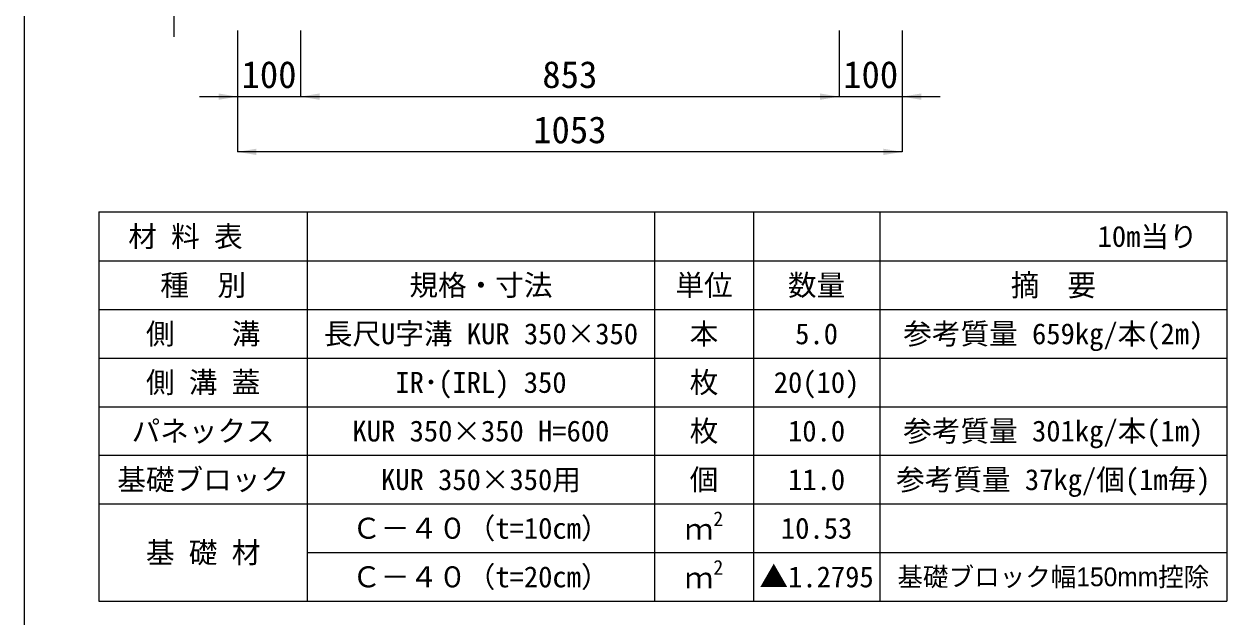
# Model space of a CAD drawing. Units: millimetres at full size, sheet at 1:40. Extents: x 206103 to 244503, y 883348 to 903496.
# Drawn here: x 234503 to 236409, y 893073 to 894012 of the extents above; entities that cross this region are included whole.
import ezdxf
from ezdxf.enums import TextEntityAlignment as Align

# ---------------------------------------------------------------- set-up
doc = ezdxf.new("R2010")
doc.units = ezdxf.units.MM
doc.header["$LTSCALE"] = 40
for name, color, linetype, lineweight in [('Defpoints_3', 8, 'Continuous', 0), ('図枠', 5, 'Continuous', 13), ('寸法・材料表', 7, 'Continuous', 13), ('寸法線', 7, 'Continuous', 13)]:
    doc.layers.add(name, color=color, linetype=linetype, lineweight=lineweight)
doc.styles.add('ＭＳ ゴシック', font='')
doc.styles.add('ＭＳ Ｐゴシック', font='')
doc.styles.get('ＭＳ ゴシック').set_extended_font_data('MS Gothic')
doc.styles.get('ＭＳ Ｐゴシック').set_extended_font_data('MS PGothic')

# ---------------------------------------------------------------- blocks, each defined once
blk = doc.blocks.new('filled_arrow')
at = {"color": 0, "linetype": 'Continuous', "lineweight": -2}
blk.add_solid([(7.5, 1.25), (0, 0), (7.5, -1.25)], dxfattribs=at)

msp = doc.modelspace()

# ---------------------------------------------------------------- linework, layer by layer
at = {"layer": 'Defpoints_3'}
for p, q in [((234621.89, 893714.77), (236408.53, 893714.77)), ((234621.89, 893714.77), (234621.89, 893637.33)), ((234951.89, 893714.77), (234951.89, 893637.33)), ((235501.89, 893714.77), (235501.89, 893637.33)), ((235658.53, 893714.77), (235658.53, 893637.33)), ((235858.53, 893714.77), (235858.53, 893637.33)), ((236408.53, 893714.77), (236408.53, 893637.33))]:
    msp.add_line(p, q, dxfattribs=at)
at = {"layer": '図枠'}
msp.add_line((234503.21, 903148.33), (234503.21, 883348.33), dxfattribs=at)
at = {"layer": '寸法・材料表'}
for p, q in [((234621.89, 893637.33), (236408.53, 893637.33)), ((234621.89, 893637.33), (234621.89, 893098.33)), ((234951.89, 893637.33), (234951.89, 893098.33)), ((235501.89, 893637.33), (235501.89, 893098.33)), ((235658.53, 893637.33), (235658.53, 893098.33)), ((235858.53, 893637.33), (235858.53, 893098.33)), ((236408.53, 893637.33), (236408.53, 893098.33)), ((234621.89, 893560.33), (236408.53, 893560.33)), ((234621.89, 893483.33), (236408.53, 893483.33)), ((234621.89, 893406.33), (236408.53, 893406.33)), ((234621.89, 893329.33), (236408.53, 893329.33)), ((234621.89, 893252.33), (236408.53, 893252.33)), ((234951.89, 893175.33), (236408.53, 893175.33)), ((234621.89, 893098.33), (236408.53, 893098.33))]:
    msp.add_line(p, q, dxfattribs=at)
at = {"layer": '寸法線'}
for p, q in [((234741.21, 893992.33), (234741.21, 894212.33)), ((234841.21, 894002.33), (234841.21, 893897.39)), ((234841.21, 894002.33), (234841.21, 893809.89)), ((234941.21, 894002.33), (234941.21, 893897.39)), ((234941.21, 894002.33), (234941.21, 893897.39)), ((235794.21, 894002.33), (235794.21, 893897.39)), ((235794.21, 894002.33), (235794.21, 893897.39)), ((235894.21, 894002.33), (235894.21, 893897.39)), ((235894.21, 894002.33), (235894.21, 893809.89)), ((234781.21, 893897.39), (235001.21, 893897.39)), ((234941.21, 893897.39), (235794.21, 893897.39)), ((235734.21, 893897.39), (235954.21, 893897.39)), ((235894.21, 893809.89), (234841.21, 893809.89))]:
    msp.add_line(p, q, dxfattribs=at)

# ---------------------------------------------------------------- block references
at = {"layer": '寸法線', "xscale": 4, "yscale": 4, "rotation": 180}
for p in [(234841.21, 893897.39), (235794.21, 893897.39), (235794.21, 893897.39), (235894.21, 893809.89)]:
    msp.add_blockref('filled_arrow', p, dxfattribs=at)
at = {"layer": '寸法線', "xscale": 4, "yscale": 4}
for p in [(234941.21, 893897.39), (234941.21, 893897.39), (235894.21, 893897.39), (234841.21, 893809.89)]:
    msp.add_blockref('filled_arrow', p, dxfattribs=at)

# ---------------------------------------------------------------- texts
at = {"layer": '寸法・材料表', "style": 'ＭＳ ゴシック'}
msp.add_text('\u3000材 料 表', height=33.23, dxfattribs=at).set_placement((234622.94, 893676.05), align=Align.MIDDLE_LEFT)
msp.add_text('10m当り\u3000', height=33.23, dxfattribs=at).set_placement((236407.47, 893676.05), align=Align.MIDDLE_RIGHT)
at = {"layer": '寸法・材料表'}
for s, height, style, p in [('種\u3000別', 33.23, 'ＭＳ ゴシック', (234786.89, 893598.83)), ('規格・寸法', 33.23, 'ＭＳ ゴシック', (235226.89, 893598.83)), ('単位', 33.23, 'ＭＳ ゴシック', (235580.21, 893598.83)), ('数量', 33.23, 'ＭＳ ゴシック', (235758.53, 893598.83)), ('側\u3000\u3000溝', 33.23, 'ＭＳ ゴシック', (234786.89, 893521.83)), ('長尺U字溝 KUR 350×350', 33.23, 'ＭＳ ゴシック', (235226.89, 893521.83)), ('本', 33.23, 'ＭＳ ゴシック', (235580.21, 893521.83)), ('5.0', 33.23, 'ＭＳ ゴシック', (235758.53, 893521.83)), ('参考質量 659kg/本(2m)', 33.23, 'ＭＳ ゴシック', (236133.53, 893521.83)), ('側 溝 蓋', 33.23, 'ＭＳ ゴシック', (234786.89, 893444.83)), ('IR･(IRL) 350', 33.23, 'ＭＳ ゴシック', (235226.89, 893444.83)), ('枚', 33.23, 'ＭＳ ゴシック', (235580.21, 893444.83)), ('20(10)', 33.23, 'ＭＳ ゴシック', (235758.53, 893444.83)), ('パネックス', 33.23, 'ＭＳ ゴシック', (234786.89, 893367.83)), ('枚', 33.23, 'ＭＳ ゴシック', (235580.21, 893367.83)), ('参考質量 301kg/本(1m)', 33.23, 'ＭＳ ゴシック', (236133.53, 893367.83)), ('KUR 350×350 H=600', 33.23, 'ＭＳ ゴシック', (235226.89, 893367.83)), ('10.0', 33.23, 'ＭＳ ゴシック', (235758.53, 893367.83)), ('基礎ブロック', 33.23, 'ＭＳ ゴシック', (234786.89, 893290.83)), ('個', 33.23, 'ＭＳ ゴシック', (235580.21, 893290.83)), ('参考質量 37kg/個(1m毎)', 33.23, 'ＭＳ ゴシック', (236133.53, 893290.83)), ('KUR 350×350用', 33.23, 'ＭＳ ゴシック', (235226.89, 893290.83)), ('11.0', 33.23, 'ＭＳ ゴシック', (235758.53, 893290.83)), ('Ｃ－４０（t=10cm）', 33.23, 'ＭＳ ゴシック', (235226.89, 893213.83)), ('10.53', 33.23, 'ＭＳ ゴシック', (235758.53, 893213.83)), ('基 礎 材', 33.23, 'ＭＳ ゴシック', (234786.89, 893175.33)), ('Ｃ－４０（t=20cm）', 33.23, 'ＭＳ ゴシック', (235226.89, 893136.83)), ('▲1.2795', 33.23, 'ＭＳ ゴシック', (235758.53, 893136.83)), ('基礎ブロック幅150mm控除', 29.69, 'ＭＳ Ｐゴシック', (236133.53, 893136.83))]:
    msp.add_text(s, height=height, dxfattribs=dict(at, style=style)).set_placement(p, align=Align.MIDDLE_CENTER)
at = {"layer": '寸法・材料表', "style": 'ＭＳ Ｐゴシック', "width": 0.95}
msp.add_text('摘\u3000要', height=34.64, dxfattribs=at).set_placement((236133.53, 893598.83), align=Align.MIDDLE_CENTER)
at = {"layer": '寸法・材料表', "style": 'ＭＳ ゴシック'}
for s, height, p in [('2', 23.26, (235594.94, 893210.22)), ('ｍ', 33.23, (235549.61, 893185.72)), ('2', 23.26, (235594.94, 893133.22)), ('ｍ', 33.23, (235549.61, 893108.72))]:
    msp.add_text(s, height=height, dxfattribs=at).set_placement(p, align=Align.BOTTOM_LEFT)
at = {"layer": '寸法線', "style": 'ＭＳ ゴシック'}
for s, p in [('100', (234891.21, 893932.39)), ('853', (235367.71, 893932.39)), ('100', (235844.21, 893932.39)), ('1053', (235367.71, 893844.89))]:
    msp.add_text(s, height=42.72, dxfattribs=at).set_placement(p, align=Align.MIDDLE_CENTER)

doc.saveas('drawing.dxf')
